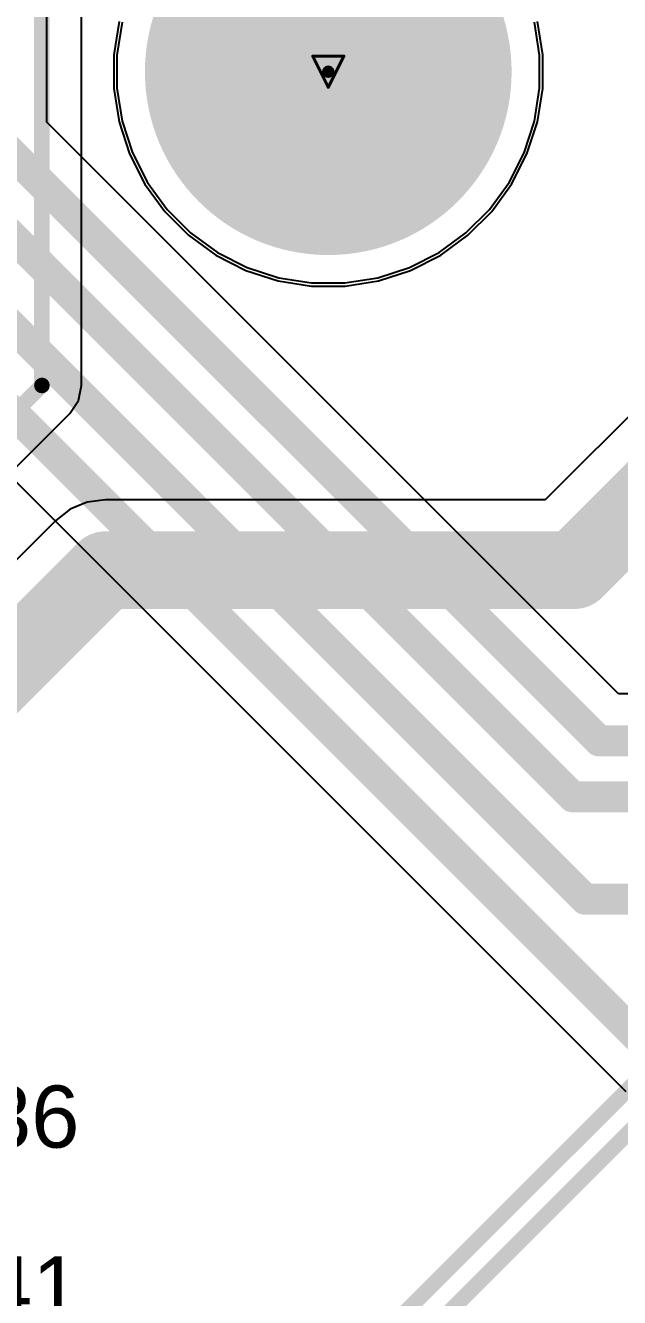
# Model space of a CAD drawing. Header units: inches. Extents: x -60 to 307, y -25 to 134.
# Drawn here: x 34.3 to 44.02, y 15.58 to 36.4 of the extents above; entities that cross this region are included whole.
import ezdxf

# ---------------------------------------------------------------- set-up
doc = ezdxf.new("R2010")
doc.units = ezdxf.units.IN
for name, color, linetype in [('BOARD OUTLINE', 216, 'Continuous'), ('Bottom Layer', 5, 'Continuous'), ('Bottom Solder', 6, 'Continuous'), ('Drill Drawing', 1, 'Continuous'), ('Pad Holes', 156, 'Continuous'), ('Top Layer', 1, 'Continuous'), ('Top Overlay', 2, 'Continuous'), ('Top Solder', 216, 'Continuous')]:
    doc.layers.add(name, color=color, linetype=linetype)
doc.styles.add('Arial', font='', dxfattribs={"height": 0.2})
doc.styles.get('Arial').set_extended_font_data('Arial')

msp = doc.modelspace()

# ---------------------------------------------------------------- hatches: boundary and pattern name
at = {"layer": 'Bottom Solder'}
h = msp.add_hatch(color=6, dxfattribs=at)
edge = h.paths.add_edge_path()
edge.add_arc((39.255, 35.639), 0.102, 0, 360)
at = {"layer": 'Pad Holes'}
h = msp.add_hatch(color=7, dxfattribs=at)
edge = h.paths.add_edge_path()
edge.add_arc((39.255, 35.639), 3, 0, 360)
at = {"layer": 'Top Solder'}
h = msp.add_hatch(color=216, dxfattribs=at)
edge = h.paths.add_edge_path()
edge.add_arc((39.255, 35.639), 0.102, 0, 360)

# ---------------------------------------------------------------- linework, layer by layer
at = {"layer": 'BOARD OUTLINE'}
msp.add_lwpolyline([(33.89, 54.238, 0.254, 0.254, -6.230382), (11.984, 54.26, 0.254, 0.254, 0)], format="xyseb", dxfattribs=at)
at = {"layer": 'Bottom Layer'}
for p, q in [((34.652, 34.812), (34.652, 43.561)), ((35.883, 36.449), (35.798, 35.911)), ((42.712, 35.911), (42.627, 36.449)), ((35.798, 35.911), (35.798, 35.367)), ((42.712, 35.367), (42.712, 35.911)), ((35.798, 35.367), (35.883, 34.83)), ((42.627, 34.83), (42.712, 35.367)), ((44.006, 25.457), (34.652, 34.812)), ((35.883, 34.83), (36.051, 34.312)), ((42.459, 34.312), (42.627, 34.83)), ((36.051, 34.312), (36.298, 33.827)), ((42.212, 33.827), (42.459, 34.312)), ((36.298, 33.827), (36.618, 33.387)), ((41.892, 33.387), (42.212, 33.827)), ((36.618, 33.387), (37.003, 33.002)), ((41.507, 33.002), (41.892, 33.387)), ((37.003, 33.002), (37.443, 32.682)), ((41.067, 32.682), (41.507, 33.002)), ((37.443, 32.682), (37.928, 32.435)), ((40.582, 32.435), (41.067, 32.682)), ((37.928, 32.435), (38.445, 32.267)), ((38.445, 32.267), (38.983, 32.182)), ((39.527, 32.182), (40.065, 32.267)), ((40.065, 32.267), (40.582, 32.435)), ((38.983, 32.182), (39.527, 32.182)), ((32.681, 30.392), (44.121, 18.953)), ((47.797, 25.457), (44.006, 25.457))]:
    msp.add_line(p, q, dxfattribs=at)
for points in [[(33.884, 34.493, 0.508, 0.508, 0), (43.688, 24.689, 0.508, 0.508, 0)], [(32.969, 34.061, 0.508, 0.508, 0), (43.256, 23.774, 0.508, 0.508, 0)], [(32.055, 33.503, 0.508, 0.508, 0), (43.459, 22.098, 0.508, 0.508, 0)], [(33.045, 31.115, 0.508, 0.508, 0), (44.664, 19.496, 0.508, 0.508, 0)], [(43.688, 24.689, 0.508, 0.508, 0), (52.774, 24.689, 0.508, 0.508, 0)], [(43.256, 23.774, 0.508, 0.508, 0), (52.4, 23.774, 0.508, 0.508, 0)], [(43.459, 22.098, 0.508, 0.508, 0), (51.765, 22.098, 0.508, 0.508, 0)]]:
    msp.add_lwpolyline(points, format="xyseb", dxfattribs=at)
for points in [[(43.561, 24.689, 0.254, 0.254, 1), (43.815, 24.689, 0.254, 0.254, 1)], [(43.561, 24.689, 0.254, 0.254, 1), (43.815, 24.689, 0.254, 0.254, 1)], [(43.129, 23.774, 0.254, 0.254, 1), (43.383, 23.774, 0.254, 0.254, 1)], [(43.129, 23.774, 0.254, 0.254, 1), (43.383, 23.774, 0.254, 0.254, 1)], [(43.332, 22.098, 0.254, 0.254, 1), (43.586, 22.098, 0.254, 0.254, 1)], [(43.332, 22.098, 0.254, 0.254, 1), (43.586, 22.098, 0.254, 0.254, 1)]]:
    msp.add_lwpolyline(points, format="xyseb", close=True, dxfattribs=at)
at = {"layer": 'Drill Drawing'}
for points in [[(39.001, 35.893, 0.0508, 0.0508, 0), (39.509, 35.893, 0.0508, 0.0508, 0)], [(39.001, 35.893, 0.0508, 0.0508, 0), (39.255, 35.385, 0.0508, 0.0508, 0)], [(39.255, 35.385, 0.0508, 0.0508, 0), (39.509, 35.893, 0.0508, 0.0508, 0)]]:
    msp.add_lwpolyline(points, format="xyseb", dxfattribs=at)
for points in [[(38.988, 35.893, 0.0254, 0.0254, 1), (39.014, 35.893, 0.0254, 0.0254, 1)], [(38.988, 35.893, 0.0254, 0.0254, 1), (39.014, 35.893, 0.0254, 0.0254, 1)], [(39.496, 35.893, 0.0254, 0.0254, 1), (39.522, 35.893, 0.0254, 0.0254, 1)], [(39.496, 35.893, 0.0254, 0.0254, 1), (39.522, 35.893, 0.0254, 0.0254, 1)], [(39.242, 35.385, 0.0254, 0.0254, 1), (39.268, 35.385, 0.0254, 0.0254, 1)], [(39.242, 35.385, 0.0254, 0.0254, 1), (39.268, 35.385, 0.0254, 0.0254, 1)]]:
    msp.add_lwpolyline(points, format="xyseb", close=True, dxfattribs=at)
at = {"layer": 'Top Layer'}
for p, q in [((35.217, 30.505), (35.217, 38.771)), ((35.833, 36.461), (35.747, 35.915)), ((42.763, 35.915), (42.677, 36.461)), ((35.747, 35.915), (35.747, 35.363)), ((42.763, 35.363), (42.763, 35.915)), ((35.747, 35.363), (35.833, 34.818)), ((42.677, 34.818), (42.763, 35.363)), ((35.833, 34.818), (36.004, 34.293)), ((42.506, 34.293), (42.677, 34.818)), ((36.004, 34.293), (36.255, 33.801)), ((42.255, 33.801), (42.506, 34.293)), ((36.255, 33.801), (36.579, 33.354)), ((41.931, 33.354), (42.255, 33.801)), ((36.579, 33.354), (36.97, 32.963)), ((41.54, 32.963), (41.931, 33.354)), ((36.97, 32.963), (37.416, 32.639)), ((41.094, 32.639), (41.54, 32.963)), ((37.416, 32.639), (37.908, 32.388)), ((40.602, 32.388), (41.094, 32.639)), ((37.908, 32.388), (38.434, 32.218)), ((40.076, 32.218), (40.602, 32.388)), ((38.434, 32.218), (38.979, 32.131)), ((38.979, 32.131), (39.531, 32.131)), ((39.531, 32.131), (40.076, 32.218)), ((45.731, 31.56), (42.806, 28.636)), ((35.168, 30.258), (35.217, 30.505)), ((35.027, 30.048), (35.168, 30.258)), ((31.065, 26.085), (35.027, 30.048)), ((35.312, 28.596), (35.034, 28.481)), ((35.611, 28.636), (35.312, 28.596)), ((42.806, 28.636), (35.611, 28.636)), ((35.034, 28.481), (34.796, 28.298)), ((34.796, 28.298), (29.317, 22.819))]:
    msp.add_line(p, q, dxfattribs=at)
for points in [[(34.569, 30.505, 0.254, 0.254, 0), (34.569, 39.039, 0.254, 0.254, 0)], [(43.284, 27.483, 1.27, 1.27, 0), (47.249, 31.447, 1.27, 1.27, 0)], [(30.607, 26.543, 0.254, 0.254, 0), (34.569, 30.505, 0.254, 0.254, 0)], [(29.82, 21.692, 1.27, 1.27, 0), (35.611, 27.483, 1.27, 1.27, 0)], [(35.611, 27.483, 1.27, 1.27, 0), (43.284, 27.483, 1.27, 1.27, 0)], [(39.522, 14.351, 0.254, 0.254, 0), (50.14, 24.968, 0.254, 0.254, 0)], [(39.733, 13.843, 0.254, 0.254, 0), (50.648, 24.758, 0.254, 0.254, 0)]]:
    msp.add_lwpolyline(points, format="xyseb", dxfattribs=at)
for points in [[(34.506, 30.505, 0.127, 0.127, 1), (34.633, 30.505, 0.127, 0.127, 1)], [(34.506, 30.505, 0.127, 0.127, 1), (34.633, 30.505, 0.127, 0.127, 1)], [(35.293, 27.483, 0.635, 0.635, 1), (35.928, 27.483, 0.635, 0.635, 1)], [(35.293, 27.483, 0.635, 0.635, 1), (35.928, 27.483, 0.635, 0.635, 1)], [(42.966, 27.483, 0.635, 0.635, 1), (43.601, 27.483, 0.635, 0.635, 1)], [(42.966, 27.483, 0.635, 0.635, 1), (43.601, 27.483, 0.635, 0.635, 1)]]:
    msp.add_lwpolyline(points, format="xyseb", close=True, dxfattribs=at)

# ---------------------------------------------------------------- texts
at = {"layer": 'Top Overlay', "style": 'Arial'}
for s, p in [('C36', (32.58, 18.034)), ('C41', (32.597, 15.24))]:
    msp.add_text(s, height=1.016, dxfattribs=at).set_placement(p)

doc.saveas('drawing.dxf')
